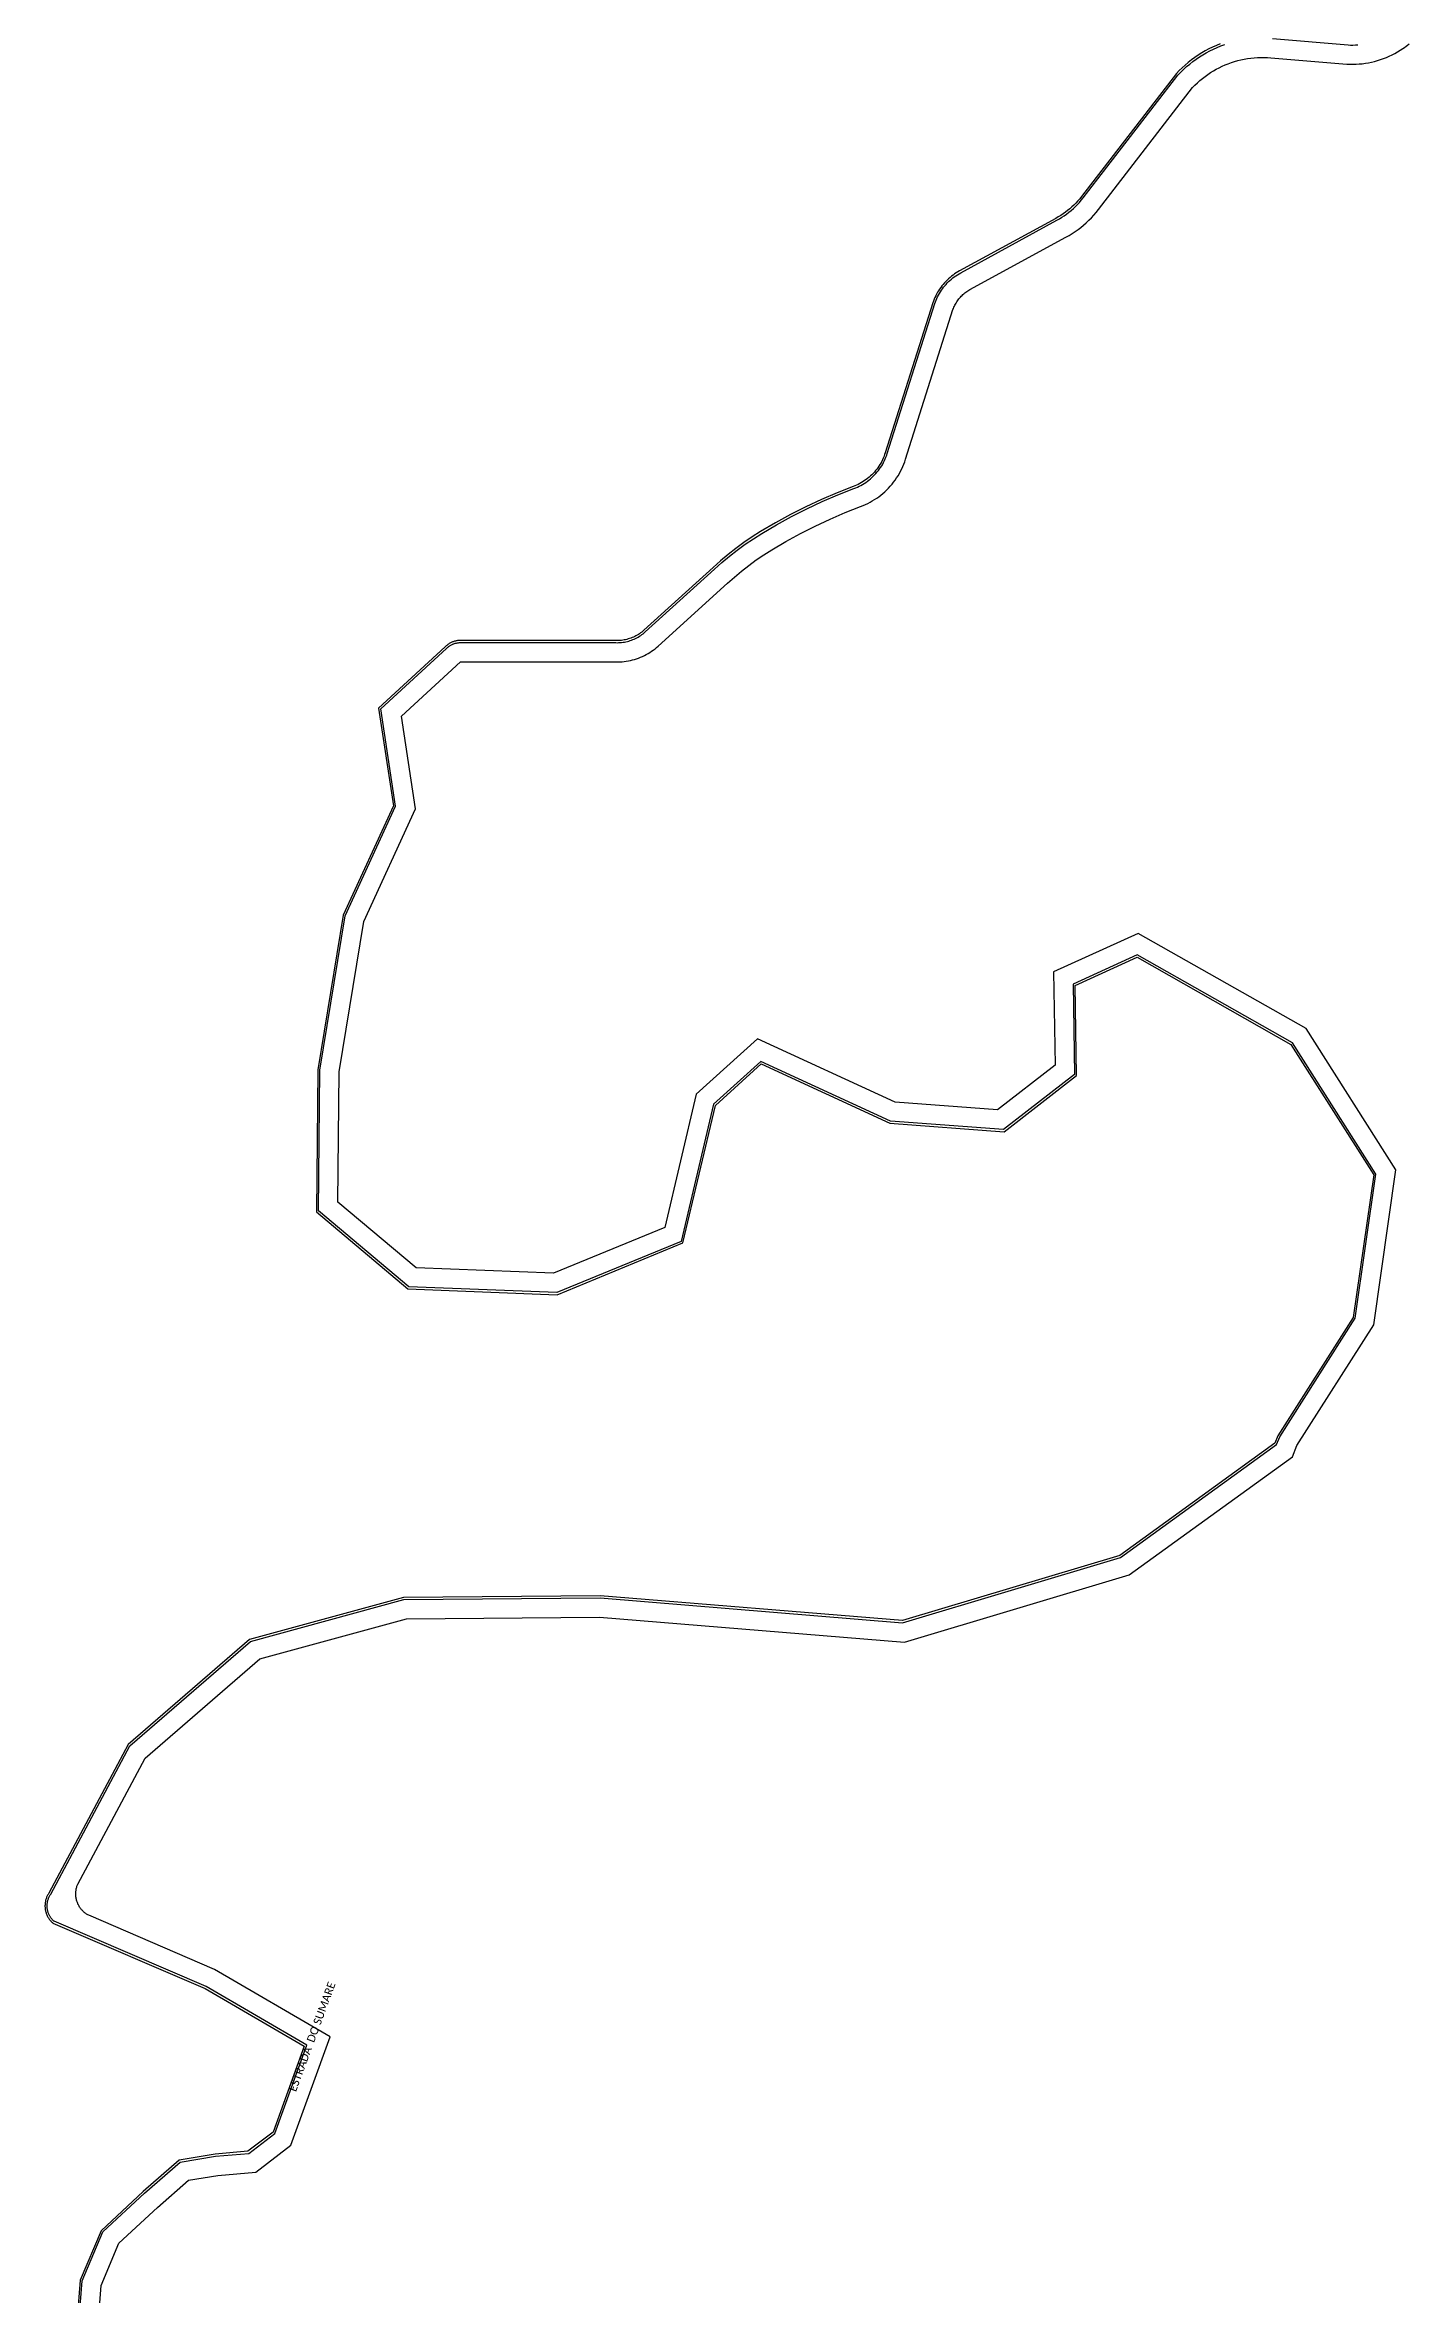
# Model space of a CAD drawing. Header units: millimetres. Extents: x 676447 to 689606, y 7455628 to 7463967.
# Drawn here: x 681823 to 682335, y 7461498 to 7462341 of the extents above; entities that cross this region are included whole.
import ezdxf

# ---------------------------------------------------------------- set-up
doc = ezdxf.new("R2010")
doc.units = ezdxf.units.MM
doc.header["$LTSCALE"] = 0.1
doc.header["$MEASUREMENT"] = 0
for name, color, linetype in [('MUB_MEIOFIO', 7, 'Continuous'), ('MUB_QUADRAS', 7, 'Continuous'), ('MUB_SEGMENTO', 7, 'Continuous')]:
    doc.layers.add(name, color=color, linetype=linetype)
doc.styles.add('Legend', font='calibri.ttf')

msp = doc.modelspace()

# ---------------------------------------------------------------- linework, layer by layer
at = {"layer": 'MUB_MEIOFIO', "color": 244, "linetype": 'Continuous'}
for points in [[(681835.2, 7461474.25), (681837.44, 7461502.82), (681845.19, 7461521.12), (681860.8, 7461535.62), (681874.11, 7461547.28), (681887.35, 7461549.49), (681899.84, 7461550.58), (681909.63, 7461558.07), (681921.57, 7461591.08), (681883.84, 7461613.07), (681826.91, 7461637.56), (681826.8, 7461637.66), (681826.61, 7461637.84), (681826.42, 7461638.04), (681826.24, 7461638.23), (681826.06, 7461638.44), (681825.9, 7461638.65), (681825.74, 7461638.87), (681825.58, 7461639.09), (681825.44, 7461639.31), (681825.3, 7461639.55), (681825.17, 7461639.78), (681825.05, 7461640.02), (681824.94, 7461640.27), (681824.84, 7461640.52), (681824.74, 7461640.77), (681824.66, 7461641.02), (681824.58, 7461641.28), (681824.51, 7461641.54), (681824.45, 7461641.8), (681824.4, 7461642.07), (681824.36, 7461642.33), (681824.33, 7461642.6), (681824.31, 7461642.87), (681824.29, 7461643.14), (681824.29, 7461643.41), (681824.3, 7461643.68), (681824.31, 7461643.94), (681824.33, 7461644.21), (681824.37, 7461644.48), (681824.41, 7461644.74), (681824.46, 7461645.01), (681824.52, 7461645.27), (681824.59, 7461645.53), (681824.67, 7461645.79), (681824.75, 7461646.04), (681824.85, 7461646.29), (681824.95, 7461646.54), (681825.07, 7461646.79), (681825.19, 7461647.03), (681825.32, 7461647.26), (681825.46, 7461647.49), (681825.63, 7461647.76), (681855.3, 7461703.34), (681900.48, 7461742.49), (681958.01, 7461758.21), (682031.55, 7461758.77), (682144.92, 7461749.47), (682226.63, 7461773.95), (682285.09, 7461816.31), (682286.26, 7461819.23), (682314.57, 7461863.67), (682322.33, 7461917.63), (682291.04, 7461966.84), (682232.89, 7461999.86), (682208.78, 7461988.94), (682209.33, 7461954.99), (682182.75, 7461934.35), (682140.34, 7461937.56), (682091.8, 7461959.91), (682074.05, 7461943.86), (682061.9, 7461892.45), (682015.35, 7461873.26), (681959.84, 7461875.46), (681926, 7461903.88), (681926.54, 7461956.67), (681935.99, 7462014.48), (681954.88, 7462055.63), (681949.37, 7462092.04), (681974, 7462114.74), (681974.2, 7462114.93), (681974.38, 7462115.1), (681974.58, 7462115.26), (681974.77, 7462115.42), (681974.98, 7462115.57), (681975.18, 7462115.71), (681975.4, 7462115.85), (681975.61, 7462115.97), (681975.83, 7462116.09), (681976.06, 7462116.21), (681976.29, 7462116.31), (681976.52, 7462116.41), (681976.75, 7462116.5), (681976.99, 7462116.58), (681977.23, 7462116.65), (681977.48, 7462116.71), (681977.72, 7462116.77), (681977.97, 7462116.82), (681978.22, 7462116.85), (681978.47, 7462116.88), (681978.72, 7462116.91), (681978.97, 7462116.92), (681979.22, 7462116.92), (682036.87, 7462116.92), (682037.39, 7462116.9), (682037.94, 7462116.89), (682038.49, 7462116.9), (682039.04, 7462116.93), (682039.59, 7462116.98), (682040.14, 7462117.05), (682040.68, 7462117.14), (682041.22, 7462117.24), (682041.76, 7462117.37), (682042.29, 7462117.51), (682042.81, 7462117.67), (682043.33, 7462117.85), (682043.85, 7462118.05), (682044.35, 7462118.27), (682044.85, 7462118.5), (682045.34, 7462118.76), (682045.82, 7462119.02), (682046.29, 7462119.31), (682046.75, 7462119.61), (682047.2, 7462119.93), (682047.64, 7462120.26), (682048.07, 7462120.61), (682048.48, 7462120.97), (682074.44, 7462144.5), (682077.2, 7462146.97), (682080.03, 7462149.34), (682082.95, 7462151.62), (682085.93, 7462153.8), (682088.98, 7462155.88), (682092.1, 7462157.87), (682097.63, 7462161.13), (682103.25, 7462164.21), (682108.97, 7462167.11), (682114.79, 7462169.82), (682120.69, 7462172.34), (682126.67, 7462174.68), (682127.33, 7462174.94), (682128, 7462175.22), (682128.65, 7462175.53), (682129.29, 7462175.87), (682129.92, 7462176.22), (682130.54, 7462176.6), (682131.14, 7462176.99), (682131.73, 7462177.41), (682132.31, 7462177.85), (682132.86, 7462178.31), (682133.41, 7462178.79), (682133.93, 7462179.29), (682134.44, 7462179.8), (682134.93, 7462180.33), (682135.4, 7462180.88), (682135.85, 7462181.45), (682136.28, 7462182.03), (682136.69, 7462182.62), (682137.08, 7462183.23), (682137.45, 7462183.85), (682137.79, 7462184.49), (682138.11, 7462185.13), (682138.41, 7462185.79), (682138.69, 7462186.46), (682138.95, 7462187.14), (682139.17, 7462187.81), (682156.95, 7462244), (682157.19, 7462244.66), (682157.45, 7462245.31), (682157.73, 7462245.96), (682158.03, 7462246.59), (682158.36, 7462247.21), (682158.7, 7462247.83), (682159.07, 7462248.43), (682159.45, 7462249.01), (682159.86, 7462249.59), (682160.28, 7462250.15), (682160.73, 7462250.69), (682161.19, 7462251.22), (682161.67, 7462251.74), (682162.16, 7462252.24), (682162.67, 7462252.72), (682163.2, 7462253.18), (682163.75, 7462253.62), (682164.3, 7462254.05), (682164.88, 7462254.46), (682165.46, 7462254.85), (682166.06, 7462255.21), (682166.68, 7462255.56), (682202.72, 7462275.25), (682203.66, 7462275.78), (682204.59, 7462276.35), (682205.5, 7462276.95), (682206.39, 7462277.57), (682207.25, 7462278.23), (682208.09, 7462278.92), (682208.91, 7462279.64), (682209.7, 7462280.39), (682210.46, 7462281.16), (682211.2, 7462281.96), (682211.9, 7462282.78), (682212.58, 7462283.63), (682248.12, 7462329.7), (682249.15, 7462330.77), (682250.23, 7462331.82), (682251.35, 7462332.83), (682252.51, 7462333.81), (682253.7, 7462334.74), (682254.92, 7462335.63), (682256.17, 7462336.48), (682257.45, 7462337.28), (682258.75, 7462338.04), (682260.09, 7462338.75), (682261.44, 7462339.41), (682262.82, 7462340.03), (682264.22, 7462340.6), (682265.64, 7462341.12)], [(682283.5, 7462343.36), (682311.87, 7462340.96), (682312.79, 7462340.92), (682313.71, 7462340.92), (682314.63, 7462340.95), (682315.54, 7462341.01)]]:
    msp.add_lwpolyline(points, dxfattribs=at)
at = {"layer": 'MUB_QUADRAS', "linetype": 'Continuous'}
for points in [[(682263.93, 7462341.35), (682262.51, 7462340.77), (682261.1, 7462340.14), (682259.72, 7462339.46), (682258.37, 7462338.74), (682257.03, 7462337.96), (682255.73, 7462337.15), (682254.46, 7462336.28), (682253.21, 7462335.38), (682252, 7462334.43), (682250.83, 7462333.44), (682249.69, 7462332.41), (682248.58, 7462331.34), (682247.51, 7462330.23), (682211.95, 7462284.12), (682211.29, 7462283.29), (682210.6, 7462282.49), (682209.88, 7462281.71), (682209.14, 7462280.96), (682208.37, 7462280.23), (682207.57, 7462279.53), (682206.75, 7462278.86), (682205.91, 7462278.22), (682205.05, 7462277.61), (682204.16, 7462277.02), (682203.26, 7462276.47), (682202.34, 7462275.95), (682166.29, 7462256.26), (682165.66, 7462255.9), (682165.03, 7462255.52), (682164.42, 7462255.12), (682163.83, 7462254.69), (682163.25, 7462254.25), (682162.69, 7462253.79), (682162.14, 7462253.31), (682161.6, 7462252.81), (682161.09, 7462252.29), (682160.59, 7462251.76), (682160.11, 7462251.21), (682159.65, 7462250.64), (682159.21, 7462250.06), (682158.79, 7462249.46), (682158.39, 7462248.85), (682158.01, 7462248.23), (682157.65, 7462247.6), (682157.32, 7462246.95), (682157, 7462246.29), (682156.71, 7462245.62), (682156.44, 7462244.94), (682156.2, 7462244.26), (682138.41, 7462188.06), (682138.19, 7462187.4), (682137.95, 7462186.75), (682137.68, 7462186.11), (682137.39, 7462185.48), (682137.08, 7462184.86), (682136.75, 7462184.25), (682136.4, 7462183.65), (682136.02, 7462183.06), (682135.63, 7462182.49), (682135.21, 7462181.93), (682134.78, 7462181.39), (682134.33, 7462180.86), (682133.86, 7462180.35), (682133.37, 7462179.86), (682132.87, 7462179.38), (682132.35, 7462178.92), (682131.81, 7462178.48), (682131.26, 7462178.06), (682130.69, 7462177.65), (682130.11, 7462177.27), (682129.52, 7462176.91), (682128.91, 7462176.57), (682128.29, 7462176.25), (682127.67, 7462175.95), (682127.03, 7462175.68), (682126.38, 7462175.42), (682120.38, 7462173.08), (682114.46, 7462170.55), (682108.62, 7462167.83), (682102.88, 7462164.92), (682097.23, 7462161.82), (682091.68, 7462158.55), (682088.54, 7462156.55), (682085.47, 7462154.46), (682082.46, 7462152.26), (682079.53, 7462149.97), (682076.68, 7462147.58), (682073.9, 7462145.1), (682047.95, 7462121.57), (682047.55, 7462121.22), (682047.15, 7462120.89), (682046.73, 7462120.57), (682046.31, 7462120.27), (682045.87, 7462119.99), (682045.42, 7462119.72), (682044.96, 7462119.46), (682044.5, 7462119.22), (682044.03, 7462119), (682043.55, 7462118.79), (682043.06, 7462118.61), (682042.56, 7462118.43), (682042.06, 7462118.28), (682041.56, 7462118.14), (682041.05, 7462118.02), (682040.54, 7462117.92), (682040.02, 7462117.84), (682039.5, 7462117.77), (682038.98, 7462117.73), (682038.46, 7462117.7), (682037.94, 7462117.69), (682037.42, 7462117.7), (682036.89, 7462117.72), (681979.22, 7462117.72), (681978.94, 7462117.72), (681978.66, 7462117.7), (681978.38, 7462117.68), (681978.11, 7462117.65), (681977.83, 7462117.6), (681977.56, 7462117.55), (681977.29, 7462117.49), (681977.02, 7462117.42), (681976.75, 7462117.34), (681976.48, 7462117.25), (681976.22, 7462117.15), (681975.97, 7462117.04), (681975.71, 7462116.93), (681975.46, 7462116.8), (681975.22, 7462116.67), (681974.98, 7462116.53), (681974.74, 7462116.38), (681974.51, 7462116.22), (681974.29, 7462116.06), (681974.07, 7462115.88), (681973.86, 7462115.7), (681973.65, 7462115.52), (681973.45, 7462115.32), (681948.52, 7462092.34), (681954.06, 7462055.74), (681935.22, 7462014.71), (681925.75, 7461956.74), (681925.19, 7461903.51), (681959.54, 7461874.67), (682015.49, 7461872.45), (682062.58, 7461891.86), (682074.77, 7461943.43), (682091.94, 7461958.96), (682140.14, 7461936.78), (682182.99, 7461933.53), (682210.14, 7461954.6), (682209.58, 7461988.42), (682232.85, 7461998.96), (682290.47, 7461966.24), (682321.49, 7461917.45), (682313.8, 7461863.95), (682285.54, 7461819.59), (682284.44, 7461816.82), (682226.27, 7461774.68), (682144.83, 7461750.28), (682031.58, 7461759.57), (681957.9, 7461759.01), (681900.1, 7461743.21), (681854.67, 7461703.84), (681824.94, 7461648.16), (681824.77, 7461647.91), (681824.62, 7461647.66), (681824.48, 7461647.4), (681824.35, 7461647.13), (681824.22, 7461646.86), (681824.11, 7461646.59), (681824, 7461646.31), (681823.91, 7461646.03), (681823.82, 7461645.75), (681823.74, 7461645.46), (681823.68, 7461645.17), (681823.62, 7461644.88), (681823.57, 7461644.59), (681823.54, 7461644.3), (681823.51, 7461644), (681823.5, 7461643.7), (681823.49, 7461643.41), (681823.49, 7461643.11), (681823.51, 7461642.82), (681823.53, 7461642.52), (681823.57, 7461642.23), (681823.61, 7461641.93), (681823.67, 7461641.64), (681823.74, 7461641.35), (681823.81, 7461641.06), (681823.9, 7461640.78), (681823.99, 7461640.5), (681824.1, 7461640.22), (681824.21, 7461639.95), (681824.33, 7461639.68), (681824.46, 7461639.41), (681824.61, 7461639.15), (681824.76, 7461638.9), (681824.92, 7461638.65), (681825.08, 7461638.4), (681825.26, 7461638.16), (681825.44, 7461637.93), (681825.64, 7461637.71), (681825.84, 7461637.49), (681826.04, 7461637.27), (681826.26, 7461637.07), (681826.48, 7461636.87), (681883.48, 7461612.35), (681920.59, 7461590.72), (681908.96, 7461558.56), (681899.54, 7461551.35), (681887.25, 7461550.29), (681873.76, 7461548.04), (681860.26, 7461536.22), (681844.52, 7461521.59), (681836.65, 7461503.02), (681834.4, 7461474.31)], [(681842.38, 7461473.7), (681844.52, 7461501.09), (681851.22, 7461516.89), (681865.62, 7461530.28), (681877.32, 7461540.52), (681888.26, 7461542.34), (681902.55, 7461543.59), (681915.68, 7461553.64), (681930.39, 7461594.28), (681887.08, 7461619.51), (681839.87, 7461639.82), (681839.6, 7461639.97), (681839.33, 7461640.13), (681839.07, 7461640.29), (681838.81, 7461640.47), (681838.56, 7461640.66), (681838.32, 7461640.85), (681838.08, 7461641.05), (681837.85, 7461641.26), (681837.63, 7461641.48), (681837.42, 7461641.7), (681837.21, 7461641.93), (681837.01, 7461642.17), (681836.82, 7461642.42), (681836.64, 7461642.67), (681836.46, 7461642.93), (681836.3, 7461643.19), (681836.15, 7461643.46), (681836, 7461643.74), (681835.86, 7461644.02), (681835.74, 7461644.3), (681835.62, 7461644.59), (681835.51, 7461644.88), (681835.42, 7461645.18), (681835.33, 7461645.48), (681835.26, 7461645.78), (681835.19, 7461646.08), (681835.14, 7461646.39), (681835.09, 7461646.7), (681835.06, 7461647), (681835.03, 7461647.31), (681835.02, 7461647.63), (681835.02, 7461647.94), (681835.03, 7461648.25), (681835.05, 7461648.56), (681835.08, 7461648.87), (681835.12, 7461649.18), (681835.17, 7461649.48), (681835.23, 7461649.79), (681835.3, 7461650.09), (681835.38, 7461650.39), (681835.48, 7461650.69), (681835.58, 7461650.98), (681835.69, 7461651.27), (681835.82, 7461651.55), (681861.03, 7461698.77), (681903.96, 7461735.98), (681959, 7461751.02), (682031.28, 7461751.56), (682145.68, 7461742.18), (682229.86, 7461767.4), (682291.01, 7461811.7), (682292.7, 7461815.93), (682321.47, 7461861.11), (682329.83, 7461919.24), (682296.15, 7461972.22), (682233.26, 7462007.93), (682201.5, 7461993.54), (682202.07, 7461958.47), (682180.52, 7461941.74), (682142.18, 7461944.65), (682090.49, 7461968.43), (682067.56, 7461947.7), (682055.74, 7461897.7), (682014.06, 7461880.52), (681962.59, 7461882.56), (681933.23, 7461907.2), (681933.74, 7461956.05), (681942.94, 7462012.35), (681962.32, 7462054.58), (681957.06, 7462089.34), (681979.18, 7462109.72), (682036.65, 7462109.72), (682037.44, 7462109.69), (682038.23, 7462109.69), (682039.02, 7462109.72), (682039.81, 7462109.77), (682040.59, 7462109.85), (682041.37, 7462109.95), (682042.15, 7462110.09), (682042.93, 7462110.25), (682043.69, 7462110.43), (682044.45, 7462110.64), (682045.21, 7462110.88), (682045.95, 7462111.15), (682046.68, 7462111.44), (682047.41, 7462111.75), (682048.12, 7462112.09), (682048.82, 7462112.45), (682049.51, 7462112.84), (682050.18, 7462113.25), (682050.84, 7462113.69), (682051.49, 7462114.14), (682052.12, 7462114.62), (682052.73, 7462115.12), (682053.32, 7462115.64), (682079.3, 7462139.2), (682081.89, 7462141.51), (682084.54, 7462143.73), (682087.27, 7462145.87), (682090.07, 7462147.91), (682092.94, 7462149.87), (682095.86, 7462151.73), (682101.19, 7462154.87), (682106.61, 7462157.84), (682112.12, 7462160.63), (682117.73, 7462163.25), (682123.41, 7462165.68), (682129.17, 7462167.92), (682130.08, 7462168.28), (682130.97, 7462168.67), (682131.85, 7462169.08), (682132.72, 7462169.53), (682133.56, 7462170.01), (682134.4, 7462170.52), (682135.21, 7462171.05), (682136, 7462171.62), (682136.78, 7462172.21), (682137.53, 7462172.83), (682138.26, 7462173.47), (682138.97, 7462174.14), (682139.65, 7462174.84), (682140.31, 7462175.55), (682140.95, 7462176.29), (682141.55, 7462177.06), (682142.13, 7462177.84), (682142.69, 7462178.64), (682143.21, 7462179.46), (682143.71, 7462180.3), (682144.17, 7462181.16), (682144.61, 7462182.03), (682145.01, 7462182.91), (682145.39, 7462183.81), (682145.73, 7462184.72), (682146.04, 7462185.65), (682163.8, 7462241.75), (682163.95, 7462242.18), (682164.12, 7462242.61), (682164.31, 7462243.02), (682164.5, 7462243.43), (682164.72, 7462243.84), (682164.94, 7462244.23), (682165.18, 7462244.62), (682165.43, 7462245), (682165.7, 7462245.37), (682165.97, 7462245.74), (682166.26, 7462246.09), (682166.56, 7462246.43), (682166.87, 7462246.76), (682167.2, 7462247.09), (682167.53, 7462247.4), (682167.87, 7462247.7), (682168.22, 7462247.99), (682168.59, 7462248.26), (682168.96, 7462248.53), (682169.34, 7462248.78), (682169.73, 7462249.02), (682170.12, 7462249.24), (682206.15, 7462268.92), (682207.32, 7462269.58), (682208.46, 7462270.27), (682209.57, 7462271.01), (682210.66, 7462271.78), (682211.73, 7462272.59), (682212.76, 7462273.44), (682213.76, 7462274.32), (682214.73, 7462275.24), (682215.67, 7462276.19), (682216.58, 7462277.18), (682217.45, 7462278.19), (682218.28, 7462279.23), (682253.61, 7462325.04), (682254.49, 7462325.93), (682255.39, 7462326.78), (682256.32, 7462327.61), (682257.28, 7462328.41), (682258.27, 7462329.17), (682259.28, 7462329.89), (682260.32, 7462330.58), (682261.38, 7462331.24), (682262.46, 7462331.86), (682263.56, 7462332.44), (682264.68, 7462332.98), (682265.82, 7462333.48), (682266.98, 7462333.95), (682268.15, 7462334.37), (682269.34, 7462334.75), (682270.53, 7462335.09), (682271.74, 7462335.39), (682272.96, 7462335.65), (682274.19, 7462335.87), (682275.42, 7462336.04), (682276.66, 7462336.17), (682277.91, 7462336.26), (682279.15, 7462336.31), (682280.4, 7462336.31), (682281.64, 7462336.27), (682282.89, 7462336.18), (682311.36, 7462333.77), (682312.53, 7462333.73), (682313.7, 7462333.72), (682314.87, 7462333.75), (682316.04, 7462333.83), (682317.21, 7462333.94), (682318.37, 7462334.1), (682319.52, 7462334.29), (682320.67, 7462334.53), (682321.81, 7462334.8), (682322.94, 7462335.11), (682324.06, 7462335.46), (682325.16, 7462335.85), (682326.25, 7462336.28), (682327.33, 7462336.74), (682328.39, 7462337.24), (682329.43, 7462337.78), (682330.45, 7462338.35), (682331.45, 7462338.96), (682332.43, 7462339.6), (682333.02, 7462340.02), (682333.6, 7462340.46), (682334.17, 7462340.92), (682334.71, 7462341.4)]]:
    msp.add_lwpolyline(points, dxfattribs=at)

# ---------------------------------------------------------------- texts
at = {"layer": 'MUB_SEGMENTO', "color": 253, "style": 'Legend'}
msp.add_text('ESTRADA  DO SUMARE', height=3, rotation=69.8542, dxfattribs=at).set_placement((681917.53, 7461573.44))

doc.saveas('drawing.dxf')
